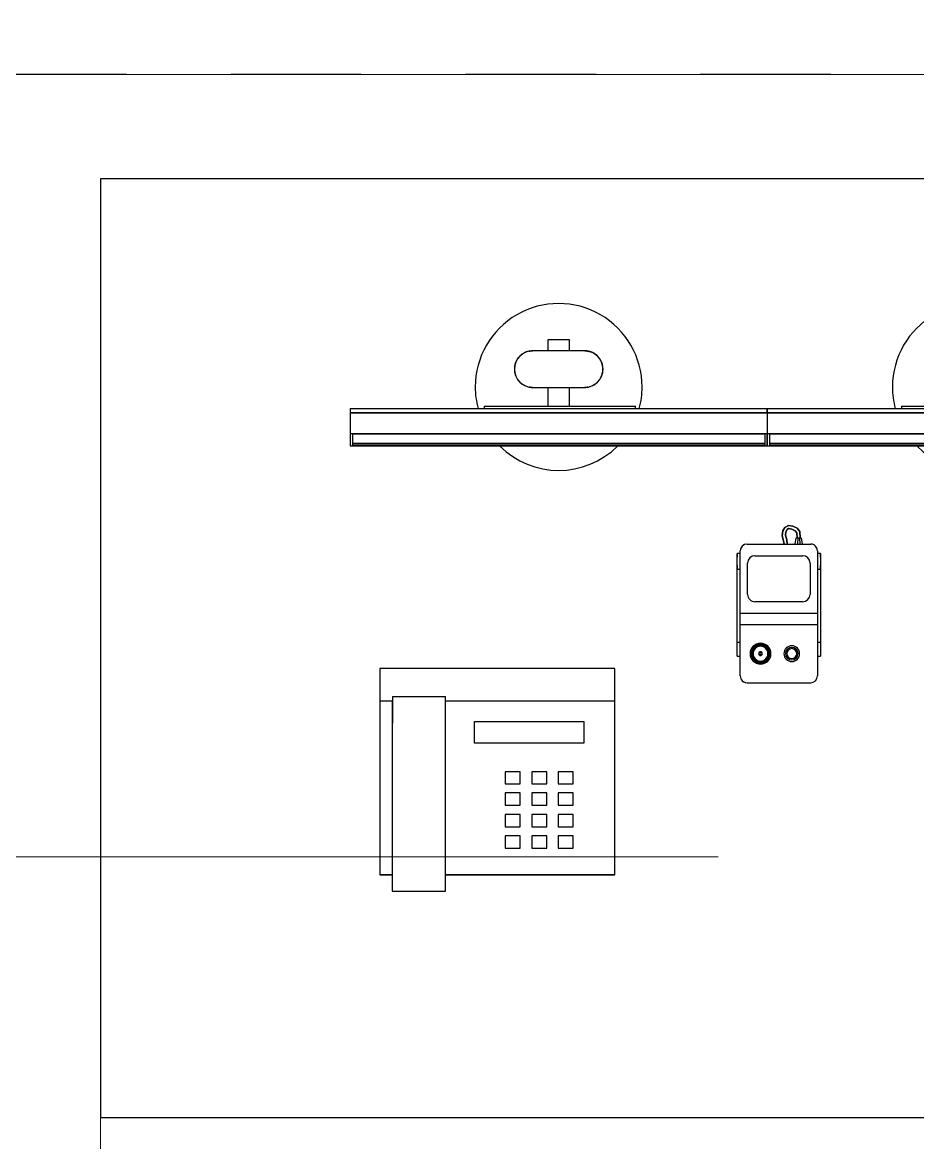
# Model space of a CAD drawing. Header units: metres. Extents: x -22.5 to 67.5, y 0 to 64.7.
# Drawn here: x 42.132 to 42.991, y 40.601 to 41.675 of the extents above; entities that cross this region are included whole.
import ezdxf

# ---------------------------------------------------------------- set-up
doc = ezdxf.new("R2010")
doc.units = ezdxf.units.M
doc.linetypes.add('EJES630', pattern=[6.3, 5.5, -0.4, 0, -0.4])
doc.linetypes.add('XREF PB NEURO-ONCOLOGIA$0$CONJUNTO TLAHUAC$0$HIDDEN2', pattern=[0.1875, 0.125, -0.0625])
doc.layers.add('EJES', color=11, linetype='EJES630', lineweight=0)
doc.layers.add('XREF PB NEURO-ONCOLOGIA$0$MUROS DE TABLAROCA', color=150, linetype='Continuous', lineweight=13)
doc.layers.add('XREF PB NEURO-ONCOLOGIA$0$Mobiliario Fijo', color=40, linetype='Continuous')
doc.layers.add('XREF PB NEURO-ONCOLOGIA$0$PROYECCIÓN', color=8, linetype='XREF PB NEURO-ONCOLOGIA$0$CONJUNTO TLAHUAC$0$HIDDEN2')

# ---------------------------------------------------------------- blocks, each defined once
blk = doc.blocks.new('XREF PB NEURO-ONCOLOGIA$0$XREF PB NEURO-ONCOLOGIA$0$Phone - Intercom-2797325-Level 0 - General Arrangement Layout')
at = {"color": 0}
for p, q in [((-146.6, 326.4), (-197.7, 326.4)), ((-197.7, 326.4), (-197.7, 310.9)), ((-146.6, 326.4), (-197.7, 326.4)), ((-197.7, 326.4), (-197.7, 144.4)), ((-146.6, 310.9), (-146.6, 326.4)), ((-146.6, 144.4), (-146.6, 326.4)), ((-197.7, 310.9), (-360.1, 310.9)), ((-360.1, 310.9), (-360.1, 113.1)), ((-360.1, 310.9), (-197.7, 310.9)), ((-360.1, 310.9), (-360.1, 113.1)), ((-146.9, 310.9), (-134.7, 310.9)), ((-134.7, 310.9), (-146.6, 310.9)), ((-134.7, 113.1), (-134.7, 310.9)), ((-134.7, 113.1), (-134.7, 310.9)), ((-320.2, 285.2), (-320.2, 273.4)), ((-305.9, 285.2), (-320.2, 285.2)), ((-305.9, 273.4), (-305.9, 285.2)), ((-294.8, 285.2), (-294.8, 273.4)), ((-280.5, 285.2), (-294.8, 285.2)), ((-280.5, 273.4), (-280.5, 285.2)), ((-255.1, 285.2), (-269.4, 285.2)), ((-269.4, 285.2), (-269.4, 273.4)), ((-255.1, 273.4), (-255.1, 285.2)), ((-320.2, 273.4), (-305.9, 273.4)), ((-294.8, 273.4), (-280.5, 273.4)), ((-269.4, 273.4), (-255.1, 273.4)), ((-305.9, 264.7), (-320.2, 264.7)), ((-320.2, 264.7), (-320.2, 252.9)), ((-305.9, 252.9), (-305.9, 264.7)), ((-280.5, 264.7), (-294.8, 264.7)), ((-294.8, 264.7), (-294.8, 252.9)), ((-280.5, 252.9), (-280.5, 264.7)), ((-255.1, 264.7), (-269.4, 264.7)), ((-269.4, 264.7), (-269.4, 252.9)), ((-255.1, 252.9), (-255.1, 264.7)), ((-320.2, 252.9), (-305.9, 252.9)), ((-294.8, 252.9), (-280.5, 252.9)), ((-269.4, 252.9), (-255.1, 252.9)), ((-305.9, 244.2), (-320.2, 244.2)), ((-320.2, 244.2), (-320.2, 232.4)), ((-305.9, 232.4), (-305.9, 244.2)), ((-280.5, 244.2), (-294.8, 244.2)), ((-294.8, 244.2), (-294.8, 232.4)), ((-280.5, 232.4), (-280.5, 244.2)), ((-269.4, 244.2), (-269.4, 232.4)), ((-255.1, 244.2), (-269.4, 244.2)), ((-255.1, 232.4), (-255.1, 244.2)), ((-320.2, 232.4), (-305.9, 232.4)), ((-294.8, 232.4), (-280.5, 232.4)), ((-269.4, 232.4), (-255.1, 232.4)), ((-305.9, 223.7), (-320.2, 223.7)), ((-320.2, 223.7), (-320.2, 212)), ((-305.9, 212), (-305.9, 223.7)), ((-280.5, 223.7), (-294.8, 223.7)), ((-294.8, 223.7), (-294.8, 212)), ((-280.5, 212), (-280.5, 223.7)), ((-255.1, 223.7), (-269.4, 223.7)), ((-269.4, 223.7), (-269.4, 212)), ((-255.1, 212), (-255.1, 223.7)), ((-320.2, 212), (-305.9, 212)), ((-294.8, 212), (-280.5, 212)), ((-269.4, 212), (-255.1, 212)), ((-330.3, 184.7), (-225.6, 184.7)), ((-330.3, 163.8), (-330.3, 184.7)), ((-225.6, 184.7), (-225.6, 163.8)), ((-225.6, 163.8), (-330.3, 163.8)), ((-197.7, 165.3), (-197.7, 139.9)), ((-146.9, 139.9), (-146.9, 165.3)), ((-360.1, 144.4), (-197.7, 144.4)), ((-146.9, 139.9), (-197.7, 139.9)), ((-146.9, 144.4), (-134.7, 144.4)), ((-360.1, 113.1), (-134.7, 113.1)), ((-360.1, 113.1), (-134.7, 113.1))]:
    blk.add_line(p, q, dxfattribs=at)
blk = doc.blocks.new('XREF PB NEURO-ONCOLOGIA$0$XREF PB NEURO-ONCOLOGIA$0$ELK_SPC_BMDM - Beam MU Display Module-4317458-General Arrangement')
for p, q in [((-30.5, 64.8), (30.5, 64.8)), ((15.6, 64.8), (16.6, 70.8)), ((16.6, 70.8), (18.1, 70.8)), ((18.1, 70.8), (18, 64.8)), ((18.1, 70.8), (19.8, 70.8)), ((19.8, 70.8), (21.3, 70.8)), ((19.8, 70.8), (20, 64.8)), ((21.3, 70.8), (22.3, 64.8)), ((-37, 55.7), (-40, 55.7)), ((-40, 55.7), (-40, 52.1)), ((-40, 40.7), (-40, 55.7)), ((-37, -1.7), (-37, 58.3)), ((37, 58.3), (37, -1.7)), ((40, 55.7), (37, 55.7)), ((40, 55.7), (40, 40.7)), ((40, 52.1), (40, 55.7)), ((-40, 44.4), (-40, 40.7)), ((-30, 16.5), (-30, 46.5)), ((-22.9, 53.6), (22.9, 53.6)), ((30, 46.5), (30, 16.5)), ((40, 40.7), (40, 44.4)), ((-40, 40.7), (-37, 40.7)), ((-40, -29.3), (-40, 40.7)), ((-40, 40.7), (-37, 40.7)), ((37, 40.7), (40, 40.7)), ((37, 40.7), (40, 40.7)), ((40, 40.7), (40, -29.3)), ((22.9, 9.4), (-22.9, 9.4)), ((-37, -12.5), (-37, -1.7)), ((37, -1.7), (-37, -1.7)), ((37, -1.7), (37, -12.5)), ((-37, -61.7), (-37, -12.5)), ((-37, -12.5), (37, -12.5)), ((37, -12.5), (37, -61.7)), ((-40, -42.6), (-40, -29.3)), ((-40, -29.3), (-37, -29.3)), ((37, -29.3), (40, -29.3)), ((40, -29.3), (40, -42.6)), ((-40, -42.6), (-37, -42.6)), ((37, -42.6), (40, -42.6)), ((-30.5, -68.2), (30.5, -68.2))]:
    blk.add_line(p, q)
at = {"flags": 128}
for points in [[(20.5, 70.8), (20, 76.7), (17.4, 80), (13.4, 82), (9.1, 82.6), (5.7, 80.8), (3.8, 77.4), (3.3, 72.8), (4.6, 68), (5, 64.8)], [(5, 64.8), (4.6, 68), (3.3, 72.8), (3.8, 77.4), (5.7, 80.8), (9.1, 82.6), (13.4, 82), (17.4, 80), (20, 76.7), (20.5, 70.8)], [(8, 64.8), (7.5, 68.8), (6.3, 73.2), (6.6, 76.5), (7.9, 78.8), (9.4, 79.6), (12.4, 79.1), (15.7, 77.6), (17.2, 75.7), (17.5, 70.8)], [(17.5, 70.8), (17.2, 75.7), (15.7, 77.6), (12.4, 79.1), (9.4, 79.6), (7.9, 78.8), (6.6, 76.5), (6.3, 73.2), (7.5, 68.8), (8, 64.8)]]:
    blk.add_lwpolyline(points, dxfattribs=at)
for centre, radius, start, end in [((-30.5, 58.3), 6.5, 90, 180), ((-30.5, 58.3), 6.5, 105, 165), ((30.5, 58.3), 6.5, 360, 90), ((30.5, 58.3), 6.5, 15, 75), ((-22.9, 46.5), 7.07, 90, 180), ((22.9, 46.5), 7.07, 0, 90), ((-22.9, 16.5), 7.07, 180, 270), ((22.9, 16.5), 7.07, 270, 0), ((-17.6, -40.3), 10, 90, 270), ((-17.6, -40.3), 8.83, 90, 270), ((-17.6, -40.3), 10, 270, 90), ((-17.6, -40.3), 8.83, 270, 90), ((-17.6, -40.3), 7.89, 90, 270), ((-17.6, -40.3), 7.11, 90, 270), ((-17.6, -40.3), 1.82, 90, 270), ((-17.6, -40.3), 1.03, 90, 270), ((-17.6, -40.3), 7.89, 270, 90), ((-17.6, -40.3), 7.11, 270, 90), ((-17.6, -40.3), 1.82, 270, 90), ((-17.6, -40.3), 1.03, 270, 90), ((12.4, -40.3), 7.52, 90, 270), ((12.4, -40.3), 6.05, 90, 270), ((12.4, -40.3), 4.79, 90, 270), ((12.4, -40.3), 7.52, 270, 90), ((12.4, -40.3), 6.05, 270, 90), ((12.4, -40.3), 4.79, 270, 90), ((-30.5, -61.7), 6.5, 180, 270), ((30.5, -61.7), 6.5, 270, 0), ((30.5, -61.7), 6.5, 270, 0), ((-30.5, -61.7), 6.5, 210, 270)]:
    blk.add_arc(centre, radius, start, end)
blk = doc.blocks.new('XREF PB NEURO-ONCOLOGIA$0$XREF PB NEURO-ONCOLOGIA$0$ELK_SPC_ControlRoomMonitors - MOSAIQ Monitor-5377198-General Arrangement')
for p, q in [((-10, 80.8), (10, 80.8)), ((-10, 70), (-10, 80.8)), ((10, 80.8), (10, 70)), ((25, 70), (-25, 70)), ((-25, 35), (25, 35)), ((-10, 17), (-10, 35)), ((10, 35), (10, 17)), ((-200, 14.6), (200, 14.6)), ((-200, 14.6), (-200, 10.5)), ((-71.3, 17), (73.7, 17)), ((-71.3, 17), (-71.3, 14.6)), ((73.7, 14.6), (73.7, 17)), ((200, 10.5), (200, 14.6)), ((200, 10.5), (-200, 10.5)), ((-200, 10.5), (200, 10.5)), ((-200, 10.5), (-200, -9.5)), ((200, 10.5), (200, -9.5)), ((200, -9.5), (-200, -9.5)), ((-200, -9.5), (-200, -21)), ((-197.5, -20.5), (-197.5, -9.6)), ((-197.5, -9.6), (197.5, -9.6)), ((197.5, -9.6), (197.5, -20.5)), ((200, -21), (200, -9.5)), ((-200, -21), (200, -21)), ((-197.5, -18.4), (197.5, -18.4)), ((197.5, -20.5), (-197.5, -20.5))]:
    blk.add_line(p, q)
for centre, radius, start, end in [((0, 35.4), 80, 360, 180), ((-25, 52.5), 17.5, 90, 270), ((-25, 52.5), 17.5, 106.4299, 253.5701), ((25, 52.5), 17.5, 270, 90), ((25, 52.5), 17.5, 330, 73.5679), ((0, 35.4), 80, 180, 195), ((25, 52.5), 17.5, 286.4299, 315), ((0, 35.4), 80, 345, 360), ((0, 35.4), 80, 225, 315)]:
    blk.add_arc(centre, radius, start, end)
for points in [[(-25, 70), (-26.4, 70), (-27.5, 69.8), (-28.4, 69.7)], [(-25, 35), (-26.4, 35), (-27.5, 35.2), (-28.4, 35.3)], [(25, 35), (26.4, 35), (27.5, 35.2), (28.4, 35.3)]]:
    blk.add_open_spline(points, degree=3)
for points, knots in [([(-28.4, 69.7), (-28, 69.7), (-27.1, 69.9), (-25.9, 70), (-25, 70)], [0.7777778, 0.7777778, 0.7777778, 0.7777778, 0.8611111, 1, 1, 1, 1]), ([(25, 70), (26.4, 70), (28.1, 69.8), (29.5, 69.4), (30.1, 69.3), (30, 69.3), (29.1, 69.5), (27.4, 69.9), (25.9, 70), (25, 70)], [0, 0, 0, 0, 0.222222, 0.333333, 0.444444, 0.583333, 0.722222, 0.861111, 1, 1, 1, 1]), ([(-28.4, 35.3), (-28, 35.3), (-27.1, 35.1), (-25.9, 35), (-25, 35)], [0.7777778, 0.7777778, 0.7777778, 0.7777778, 0.8611111, 1, 1, 1, 1]), ([(28.4, 35.3), (28, 35.3), (27.1, 35.1), (25.9, 35), (25, 35)], [0.7777778, 0.7777778, 0.7777778, 0.7777778, 0.8611111, 1, 1, 1, 1])]:
    blk.add_open_spline(points, degree=3, knots=knots)
blk = doc.blocks.new('XREF PB NEURO-ONCOLOGIA')
at = {"layer": 'XREF PB NEURO-ONCOLOGIA$0$Mobiliario Fijo', "elevation": 0}
blk.add_lwpolyline([(7.1517, -0.7038), (8.0517, -0.7038), (8.0517, 3.0562), (7.1517, 3.0562)], close=True, dxfattribs=at)
at = {"layer": 'XREF PB NEURO-ONCOLOGIA$0$MUROS DE TABLAROCA'}
for q in [(6.6017, 3.0562), (8.0517, -0.8538)]:
    blk.add_line((8.0517, 3.0562), q, dxfattribs=at)
blk.add_lwpolyline([(8.1517, -1.9438), (8.1517, 5.4131)], dxfattribs=at)
at = {"layer": 'XREF PB NEURO-ONCOLOGIA$0$PROYECCIÓN', "elevation": 0}
blk.add_lwpolyline([(8.1517, 9.7062), (20.0517, 9.7062), (20.0517, -0.7938), (8.1517, -0.7938)], close=True, dxfattribs=at)
at = {"layer": 'XREF PB NEURO-ONCOLOGIA$0$Mobiliario Fijo', "xscale": 0.0009999999999940395, "yscale": 0.0009999999999940395, "zscale": 0.0009999999999940395}
for name, p, rotation in [('XREF PB NEURO-ONCOLOGIA$0$XREF PB NEURO-ONCOLOGIA$0$ELK_SPC_ControlRoomMonitors - MOSAIQ Monitor-5377198-General Arrangement', (7.8167, 2.617, 0), 270), ('XREF PB NEURO-ONCOLOGIA$0$XREF PB NEURO-ONCOLOGIA$0$Phone - Intercom-2797325-Level 0 - General Arrangement Layout', (7.6952, 2.9233, 0), 89.99999999999999), ('XREF PB NEURO-ONCOLOGIA$0$XREF PB NEURO-ONCOLOGIA$0$ELK_SPC_BMDM - Beam MU Display Module-4317458-General Arrangement', (7.6367, 2.4059, 0), 270), ('XREF PB NEURO-ONCOLOGIA$0$XREF PB NEURO-ONCOLOGIA$0$ELK_SPC_ControlRoomMonitors - MOSAIQ Monitor-5377198-General Arrangement', (7.8167, 2.217, 0), 270)]:
    blk.add_blockref(name, p, dxfattribs=dict(at, rotation=rotation))

msp = doc.modelspace()

# ---------------------------------------------------------------- block references
at = {"rotation": 90}
msp.add_blockref('XREF PB NEURO-ONCOLOGIA', (45.2634, 33.4734), dxfattribs=at)

# ---------------------------------------------------------------- next in the draw order: linework, layer by layer
at = {"layer": 'EJES', "ltscale": 0.5}
msp.add_line((-5.4508, 40.8751, 0), (53.0124, 40.8751, 0), dxfattribs=at)

doc.saveas('drawing.dxf')
